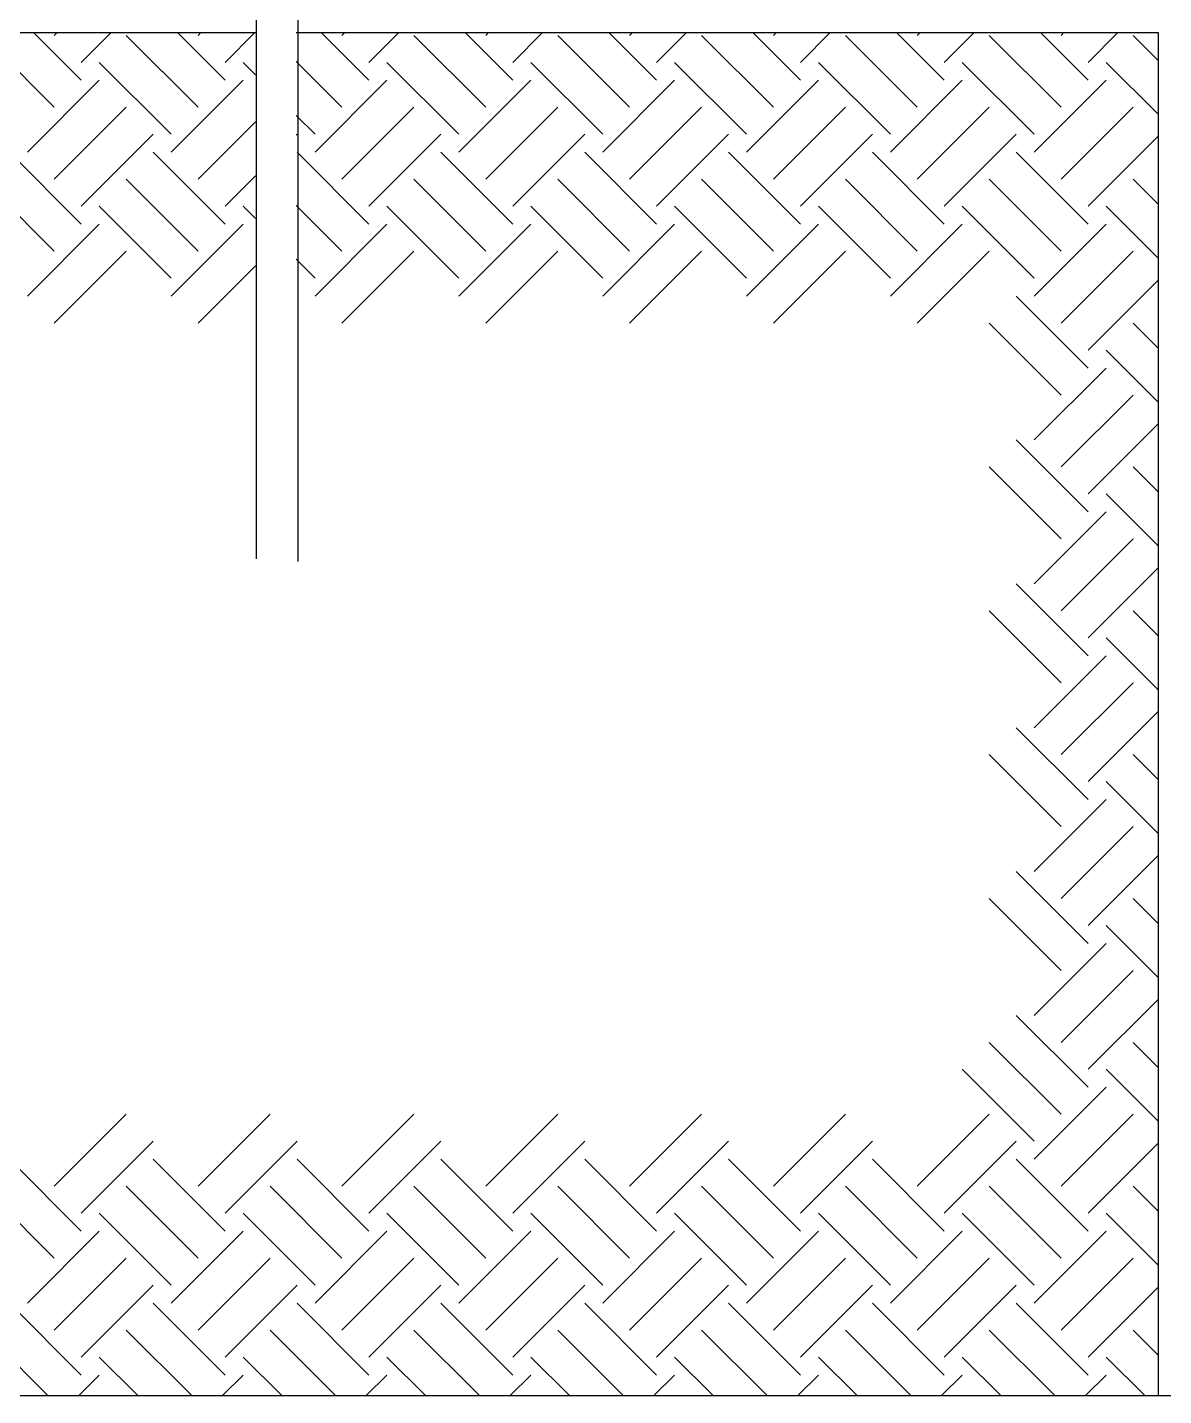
# Model space of a CAD drawing. Extents: x 109 to 4309, y -673 to 2245.
# Drawn here: x 2307 to 2866, y 52 to 724 of the extents above; entities that cross this region are included whole.
import ezdxf

# ---------------------------------------------------------------- set-up
doc = ezdxf.new("R2010")
doc.units = 0
doc.header["$MEASUREMENT"] = 0
doc.layers.get('0').update_dxf_attribs({"linetype": 'CONTINUOUS'})
doc.layers.add('LEVEL', color=2, linetype='CONTINUOUS')
doc.layers.add('STAIR', color=140, linetype='CONTINUOUS')

msp = doc.modelspace()

# ---------------------------------------------------------------- linework, layer by layer
for p, q in [((2862.82, 721.74), (2862.82, 551.74)), ((2862.82, 51.74), (3062.82, 51.74)), ((2862.82, 51.74), (3062.82, 51.74))]:
    msp.add_line(p, q)
at = {"layer": 'LEVEL'}
for p, q in [((802.82, 721.74), (2419.1, 721.74)), ((2439.1, 721.74), (2862.82, 721.74)), ((2862.82, 721.74), (2862.82, 51.74)), ((399.12, 51.74), (3073.16, 51.74))]:
    msp.add_line(p, q, dxfattribs=at)
at = {"layer": 'STAIR', "linetype": 'CONTINUOUS'}
for p, q in [((2419.38, 852.21), (2419.38, 463.1)), ((2439.93, 847.13), (2439.93, 461.8))]:
    msp.add_line(p, q, dxfattribs=at)
at = {"layer": 'STAIR'}
for p, q in [((2320.19, 685.01), (2284.84, 720.37)), ((2333.45, 698.27), (2309.98, 721.74)), ((2320.19, 720.37), (2321.57, 721.74)), ((2333.45, 707.11), (2348.08, 721.74)), ((2390.9, 685.01), (2355.55, 720.37)), ((2404.16, 698.27), (2380.69, 721.74)), ((2390.9, 720.37), (2392.28, 721.74)), ((2404.16, 707.11), (2418.79, 721.74)), ((2474.87, 698.27), (2451.4, 721.74)), ((2461.62, 720.37), (2462.99, 721.74)), ((2474.87, 707.11), (2489.5, 721.74)), ((2532.33, 685.01), (2496.97, 720.37)), ((2545.58, 698.27), (2522.11, 721.74)), ((2532.33, 720.37), (2533.7, 721.74)), ((2545.58, 707.11), (2560.22, 721.74)), ((2603.04, 685.01), (2567.68, 720.37)), ((2616.3, 698.27), (2592.83, 721.74)), ((2603.04, 720.37), (2604.41, 721.74)), ((2616.3, 707.11), (2630.93, 721.74)), ((2673.75, 685.01), (2638.39, 720.37)), ((2687.01, 698.27), (2663.54, 721.74)), ((2673.75, 720.37), (2675.12, 721.74)), ((2687.01, 707.11), (2701.64, 721.74)), ((2744.46, 685.01), (2709.1, 720.37)), ((2757.72, 698.27), (2734.25, 721.74)), ((2744.46, 720.37), (2745.83, 721.74)), ((2757.72, 707.11), (2772.35, 721.74)), ((2815.17, 685.01), (2779.81, 720.37)), ((2828.43, 698.27), (2804.96, 721.74)), ((2815.17, 720.37), (2816.54, 721.74)), ((2828.43, 707.11), (2843.06, 721.74)), ((2862.82, 708.07), (2850.52, 720.37)), ((2377.65, 671.75), (2342.29, 707.11)), ((2419.1, 701.01), (2413, 707.11)), ((2461.62, 685.01), (2439.1, 707.52)), ((2519.07, 671.75), (2483.71, 707.11)), ((2589.78, 671.75), (2554.42, 707.11)), ((2660.49, 671.75), (2625.13, 707.11)), ((2731.2, 671.75), (2695.84, 707.11)), ((2801.91, 671.75), (2766.56, 707.11)), ((2862.82, 681.56), (2837.27, 707.11)), ((2306.94, 662.91), (2342.29, 698.27)), ((2377.65, 662.91), (2413, 698.27)), ((2448.36, 662.91), (2483.71, 698.27)), ((2519.07, 662.91), (2554.42, 698.27)), ((2589.78, 662.91), (2625.13, 698.27)), ((2660.49, 662.91), (2695.84, 698.27)), ((2731.2, 662.91), (2766.56, 698.27)), ((2801.91, 662.91), (2837.27, 698.27)), ((2320.19, 649.65), (2355.55, 685.01)), ((2448.36, 671.75), (2439.1, 681.01)), ((2461.62, 649.65), (2496.97, 685.01)), ((2532.33, 649.65), (2567.68, 685.01)), ((2603.04, 649.65), (2638.39, 685.01)), ((2673.75, 649.65), (2709.1, 685.01)), ((2744.46, 649.65), (2779.81, 685.01)), ((2815.17, 649.65), (2850.52, 685.01)), ((2390.9, 649.65), (2419.1, 677.85)), ((2333.45, 636.4), (2368.81, 671.75)), ((2439.1, 671.33), (2439.52, 671.75)), ((2474.87, 636.4), (2510.23, 671.75)), ((2545.58, 636.4), (2580.94, 671.75)), ((2616.3, 636.4), (2651.65, 671.75)), ((2687.01, 636.4), (2722.36, 671.75)), ((2757.72, 636.4), (2793.07, 671.75)), ((2828.43, 636.4), (2862.82, 670.78)), ((2333.45, 627.56), (2298.1, 662.91)), ((2404.16, 627.56), (2368.81, 662.91)), ((2474.87, 627.56), (2439.52, 662.91)), ((2545.58, 627.56), (2510.23, 662.91)), ((2616.3, 627.56), (2580.94, 662.91)), ((2687.01, 627.56), (2651.65, 662.91)), ((2757.72, 627.56), (2722.36, 662.91)), ((2828.43, 627.56), (2793.07, 662.91)), ((2320.19, 614.3), (2284.84, 649.65)), ((2390.9, 614.3), (2355.55, 649.65)), ((2404.16, 636.4), (2419.1, 651.33)), ((2532.33, 614.3), (2496.97, 649.65)), ((2603.04, 614.3), (2567.68, 649.65)), ((2673.75, 614.3), (2638.39, 649.65)), ((2744.46, 614.3), (2709.1, 649.65)), ((2815.17, 614.3), (2779.81, 649.65)), ((2862.82, 637.36), (2850.52, 649.65)), ((2377.65, 601.04), (2342.29, 636.4)), ((2419.1, 630.3), (2413, 636.4)), ((2461.62, 614.3), (2439.1, 636.81)), ((2519.07, 601.04), (2483.71, 636.4)), ((2589.78, 601.04), (2554.42, 636.4)), ((2660.49, 601.04), (2625.13, 636.4)), ((2731.2, 601.04), (2695.84, 636.4)), ((2801.91, 601.04), (2766.56, 636.4)), ((2862.82, 610.85), (2837.27, 636.4)), ((2306.94, 592.2), (2342.29, 627.56)), ((2377.65, 592.2), (2413, 627.56)), ((2448.36, 592.2), (2483.71, 627.56)), ((2519.07, 592.2), (2554.42, 627.56)), ((2589.78, 592.2), (2625.13, 627.56)), ((2660.49, 592.2), (2695.84, 627.56)), ((2731.2, 592.2), (2766.56, 627.56)), ((2801.91, 592.2), (2837.27, 627.56)), ((2320.19, 578.94), (2355.55, 614.3)), ((2461.62, 578.94), (2496.97, 614.3)), ((2532.33, 578.94), (2567.68, 614.3)), ((2603.04, 578.94), (2638.39, 614.3)), ((2673.75, 578.94), (2709.1, 614.3)), ((2744.46, 578.94), (2779.81, 614.3)), ((2815.17, 578.94), (2850.52, 614.3)), ((2390.9, 578.94), (2419.1, 607.14)), ((2448.36, 601.04), (2439.1, 610.3)), ((2828.43, 565.69), (2862.82, 600.07)), ((2828.43, 556.85), (2793.07, 592.2)), ((2815.17, 543.59), (2779.81, 578.94)), ((2862.82, 566.65), (2850.52, 578.94)), ((2862.82, 540.14), (2837.27, 565.69)), ((2801.91, 521.49), (2837.27, 556.85)), ((2815.17, 508.23), (2850.52, 543.59)), ((2828.43, 494.97), (2862.82, 529.36)), ((2828.43, 486.14), (2793.07, 521.49)), ((2815.17, 472.88), (2779.81, 508.23)), ((2862.82, 495.94), (2850.52, 508.23)), ((2862.82, 469.42), (2837.27, 494.97)), ((2801.91, 450.78), (2837.27, 486.14)), ((2815.17, 437.52), (2850.52, 472.88)), ((2828.43, 424.26), (2862.82, 458.65)), ((2828.43, 415.43), (2793.07, 450.78)), ((2815.17, 402.17), (2779.81, 437.52)), ((2862.82, 425.23), (2850.52, 437.52)), ((2862.82, 398.71), (2837.27, 424.26)), ((2801.91, 380.07), (2837.27, 415.43)), ((2815.17, 366.81), (2850.52, 402.17)), ((2828.43, 353.55), (2862.82, 387.94)), ((2828.43, 344.71), (2793.07, 380.07)), ((2815.17, 331.46), (2779.81, 366.81)), ((2862.82, 354.52), (2850.52, 366.81)), ((2862.82, 328), (2837.27, 353.55)), ((2801.91, 309.36), (2837.27, 344.71)), ((2815.17, 296.1), (2850.52, 331.46)), ((2828.43, 282.84), (2862.82, 317.23)), ((2828.43, 274), (2793.07, 309.36)), ((2815.17, 260.75), (2779.81, 296.1)), ((2862.82, 283.81), (2850.52, 296.1)), ((2862.82, 257.29), (2837.27, 282.84)), ((2801.91, 238.65), (2837.27, 274)), ((2815.17, 225.39), (2850.52, 260.75)), ((2828.43, 212.13), (2862.82, 246.52)), ((2828.43, 203.29), (2793.07, 238.65)), ((2815.17, 190.03), (2779.81, 225.39)), ((2862.82, 213.1), (2850.52, 225.39)), ((2801.91, 176.78), (2766.56, 212.13)), ((2862.82, 186.58), (2837.27, 212.13)), ((2801.91, 167.94), (2837.27, 203.29)), ((2320.19, 154.68), (2355.55, 190.03)), ((2390.9, 154.68), (2426.26, 190.03)), ((2461.62, 154.68), (2496.97, 190.03)), ((2532.33, 154.68), (2567.68, 190.03)), ((2603.04, 154.68), (2638.39, 190.03)), ((2673.75, 154.68), (2709.1, 190.03)), ((2744.46, 154.68), (2779.81, 190.03)), ((2815.17, 154.68), (2850.52, 190.03)), ((2333.45, 141.42), (2368.81, 176.78)), ((2404.16, 141.42), (2439.52, 176.78)), ((2474.87, 141.42), (2510.23, 176.78)), ((2545.58, 141.42), (2580.94, 176.78)), ((2616.3, 141.42), (2651.65, 176.78)), ((2687.01, 141.42), (2722.36, 176.78)), ((2757.72, 141.42), (2793.07, 176.78)), ((2828.43, 141.42), (2862.82, 175.81)), ((2333.45, 132.58), (2298.1, 167.94)), ((2404.16, 132.58), (2368.81, 167.94)), ((2474.87, 132.58), (2439.52, 167.94)), ((2545.58, 132.58), (2510.23, 167.94)), ((2616.3, 132.58), (2580.94, 167.94)), ((2687.01, 132.58), (2651.65, 167.94)), ((2757.72, 132.58), (2722.36, 167.94)), ((2828.43, 132.58), (2793.07, 167.94)), ((2320.19, 119.32), (2284.84, 154.68)), ((2390.9, 119.32), (2355.55, 154.68)), ((2461.62, 119.32), (2426.26, 154.68)), ((2532.33, 119.32), (2496.97, 154.68)), ((2603.04, 119.32), (2567.68, 154.68)), ((2673.75, 119.32), (2638.39, 154.68)), ((2744.46, 119.32), (2709.1, 154.68)), ((2815.17, 119.32), (2779.81, 154.68)), ((2862.82, 142.39), (2850.52, 154.68)), ((2377.65, 106.07), (2342.29, 141.42)), ((2448.36, 106.07), (2413, 141.42)), ((2519.07, 106.07), (2483.71, 141.42)), ((2589.78, 106.07), (2554.42, 141.42)), ((2660.49, 106.07), (2625.13, 141.42)), ((2731.2, 106.07), (2695.84, 141.42)), ((2801.91, 106.07), (2766.56, 141.42)), ((2862.82, 115.87), (2837.27, 141.42)), ((2306.94, 97.23), (2342.29, 132.58)), ((2377.65, 97.23), (2413, 132.58)), ((2448.36, 97.23), (2483.71, 132.58)), ((2519.07, 97.23), (2554.42, 132.58)), ((2589.78, 97.23), (2625.13, 132.58)), ((2660.49, 97.23), (2695.84, 132.58)), ((2731.2, 97.23), (2766.56, 132.58)), ((2801.91, 97.23), (2837.27, 132.58)), ((2320.19, 83.97), (2355.55, 119.32)), ((2390.9, 83.97), (2426.26, 119.32)), ((2461.62, 83.97), (2496.97, 119.32)), ((2532.33, 83.97), (2567.68, 119.32)), ((2603.04, 83.97), (2638.39, 119.32)), ((2673.75, 83.97), (2709.1, 119.32)), ((2744.46, 83.97), (2779.81, 119.32)), ((2815.17, 83.97), (2850.52, 119.32)), ((2333.45, 70.71), (2368.81, 106.07)), ((2404.16, 70.71), (2439.52, 106.07)), ((2474.87, 70.71), (2510.23, 106.07)), ((2545.58, 70.71), (2580.94, 106.07)), ((2616.3, 70.71), (2651.65, 106.07)), ((2687.01, 70.71), (2722.36, 106.07)), ((2757.72, 70.71), (2793.07, 106.07)), ((2828.43, 70.71), (2862.82, 105.1)), ((2333.45, 61.87), (2298.1, 97.23)), ((2404.16, 61.87), (2368.81, 97.23)), ((2474.87, 61.87), (2439.52, 97.23)), ((2545.58, 61.87), (2510.23, 97.23)), ((2616.3, 61.87), (2580.94, 97.23)), ((2687.01, 61.87), (2651.65, 97.23)), ((2757.72, 61.87), (2722.36, 97.23)), ((2828.43, 61.87), (2793.07, 97.23)), ((2317.07, 51.74), (2284.84, 83.97)), ((2387.78, 51.74), (2355.55, 83.97)), ((2458.49, 51.74), (2426.26, 83.97)), ((2529.2, 51.74), (2496.97, 83.97)), ((2599.91, 51.74), (2567.68, 83.97)), ((2670.62, 51.74), (2638.39, 83.97)), ((2741.33, 51.74), (2709.1, 83.97)), ((2812.04, 51.74), (2779.81, 83.97)), ((2862.82, 71.68), (2850.52, 83.97)), ((2361.26, 51.74), (2342.29, 70.71)), ((2431.98, 51.74), (2413, 70.71)), ((2502.69, 51.74), (2483.71, 70.71)), ((2573.4, 51.74), (2554.42, 70.71)), ((2644.11, 51.74), (2625.13, 70.71)), ((2714.82, 51.74), (2695.84, 70.71)), ((2785.53, 51.74), (2766.56, 70.71)), ((2856.24, 51.74), (2837.27, 70.71)), ((2332.16, 51.74), (2342.29, 61.87)), ((2402.87, 51.74), (2413, 61.87)), ((2473.58, 51.74), (2483.71, 61.87)), ((2544.29, 51.74), (2554.42, 61.87)), ((2615, 51.74), (2625.13, 61.87)), ((2685.71, 51.74), (2695.84, 61.87)), ((2756.42, 51.74), (2766.56, 61.87)), ((2827.13, 51.74), (2837.27, 61.87))]:
    msp.add_line(p, q, dxfattribs=at)

doc.saveas('drawing.dxf')
